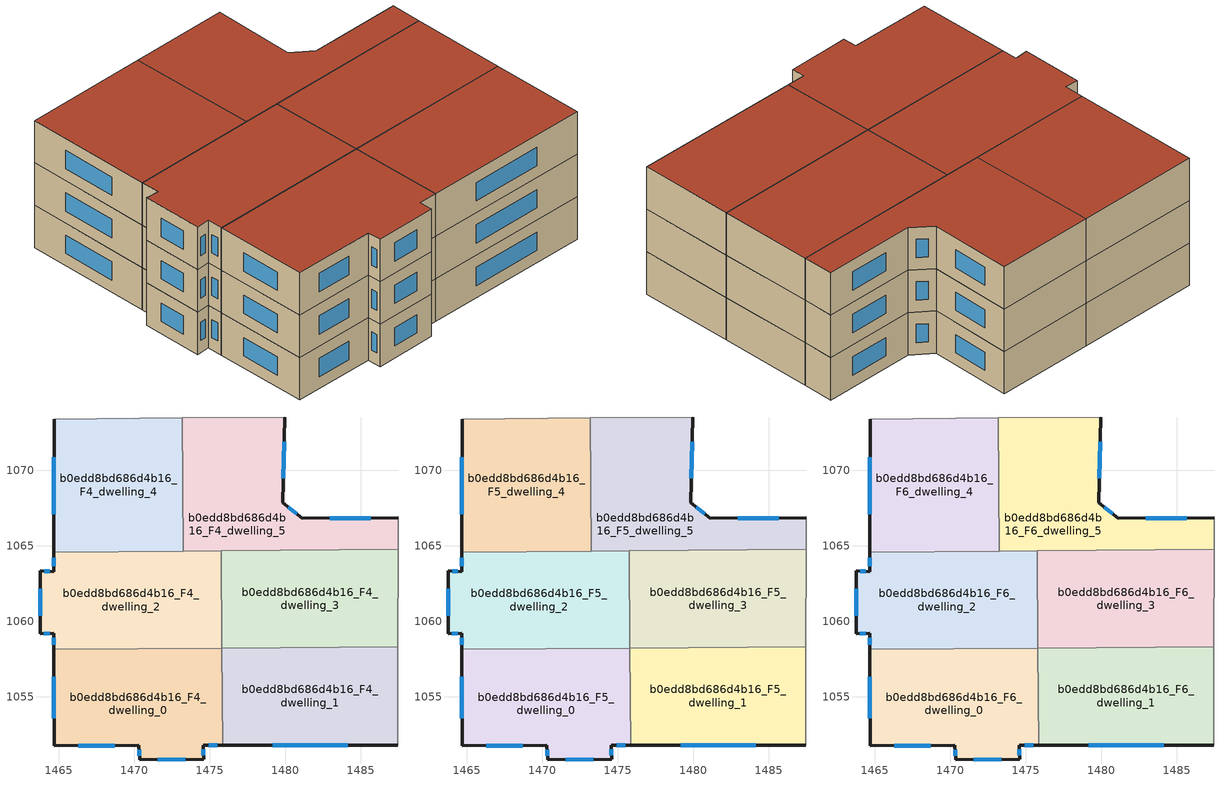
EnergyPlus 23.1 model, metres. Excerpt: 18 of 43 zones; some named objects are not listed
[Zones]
b0edd8bd686d4b16_F4_dwelling_0
 floor to b0edd8bd686d4b16_F3_dwelling_0 (EU_floor_Construction): 1475.81,1058.22 1475.86,1051.78 1474.57,1051.78 1474.59,1050.87 1470.36,1050.83 1470.31,1051.77 1464.7,1051.76 1464.69,1058.13 z12
 wall outside (EU_wall_Construction): 1464.69,1058.13 1464.7,1051.76 1470.31,1051.77 1470.36,1050.83 1474.59,1050.87 1474.57,1051.78 1475.86,1051.78 z12:15
 wall to b0edd8bd686d4b16_F4_dwelling_1 (EU_wall_Construction): 1475.86,1051.78 1475.81,1058.22 z12:15
 wall to b0edd8bd686d4b16_F4_dwelling_2 (EU_wall_Construction): 1475.81,1058.22 1464.69,1058.13 z12:15
 window (EU_Window_Construction): 1474.94,1051.78 1475.49,1051.78 / 1474.59,1051.13 1474.58,1051.52 / 1471.57,1050.84 1473.38,1050.86 / 1470.33,1051.5 1470.35,1051.1 / 1466.3,1051.77 1468.71,1051.77 / 1464.69,1056.31 1464.7,1053.58 z12.86:14.14
b0edd8bd686d4b16_F4_dwelling_1
 floor to b0edd8bd686d4b16_F3_dwelling_1 (EU_floor_Construction): 1487.46,1058.31 1487.46,1051.8 1475.86,1051.78 1475.81,1058.22 z12
 wall outside (EU_wall_Construction): 1475.86,1051.78 1487.46,1051.8 z12:15
 wall adiabatic (EU_wall_Construction): 1487.46,1051.8 1487.46,1058.31 z12:15
 wall to b0edd8bd686d4b16_F4_dwelling_3 (EU_wall_Construction): 1487.46,1058.31 1475.81,1058.22 z12:15
 window (EU_Window_Construction): 1479.17,1051.79 1484.15,1051.8 z12.86:14.14
b0edd8bd686d4b16_F4_dwelling_2
 floor to b0edd8bd686d4b16_F3_dwelling_2 (EU_floor_Construction): 1475.76,1064.66 1475.81,1058.22 1464.69,1058.13 1464.69,1059.21 1463.77,1059.15 1463.79,1063.32 1464.68,1063.28 1464.68,1064.57 z12
 wall outside (EU_wall_Construction): 1464.68,1064.57 1464.68,1063.28 1463.79,1063.32 1463.77,1059.15 1464.69,1059.21 1464.69,1058.13 z12:15
 wall to b0edd8bd686d4b16_F4_dwelling_3 (EU_wall_Construction): 1475.81,1058.22 1475.76,1064.66 z12:15
 wall to b0edd8bd686d4b16_F4_dwelling_4 (EU_wall_Construction): 1473.26,1064.64 1464.68,1064.57 z12:15
 wall to b0edd8bd686d4b16_F4_dwelling_5 (EU_wall_Construction): 1475.76,1064.66 1473.26,1064.64 z12:15
 window (EU_Window_Construction): 1464.69,1058.9 1464.69,1058.44 / 1464.03,1059.17 1464.42,1059.2 / 1463.78,1062.13 1463.77,1060.34 / 1464.42,1063.29 1464.04,1063.31 / 1464.68,1064.2 1464.68,1063.65 z12.86:14.14
b0edd8bd686d4b16_F4_dwelling_3
 floor to b0edd8bd686d4b16_F3_dwelling_3 (EU_floor_Construction): 1487.47,1064.75 1487.46,1058.31 1475.81,1058.22 1475.76,1064.66 z12
 wall adiabatic (EU_wall_Construction): 1487.46,1058.31 1487.47,1064.75 z12:15
 wall to b0edd8bd686d4b16_F4_dwelling_5 (EU_wall_Construction): 1487.47,1064.75 1475.76,1064.66 z12:15
b0edd8bd686d4b16_F4_dwelling_4
 floor to b0edd8bd686d4b16_F3_dwelling_4 (EU_floor_Construction): 1473.2,1073.45 1473.26,1064.64 1464.68,1064.57 1464.7,1073.38 z12
 wall outside (EU_wall_Construction): 1464.7,1073.38 1464.68,1064.57 z12:15
 wall adiabatic (EU_wall_Construction): 1473.2,1073.45 1464.7,1073.38 z12:15
 wall to b0edd8bd686d4b16_F4_dwelling_5 (EU_wall_Construction): 1473.26,1064.64 1473.2,1073.45 z12:15
 window (EU_Window_Construction): 1464.69,1070.86 1464.69,1067.09 z12.86:14.14
b0edd8bd686d4b16_F4_dwelling_5
 floor to b0edd8bd686d4b16_F3_dwelling_5 (EU_floor_Construction): 1487.47,1066.83 1487.47,1064.75 1473.26,1064.64 1473.2,1073.45 1479.96,1073.5 1479.84,1067.85 1481.13,1066.8 z12
 wall outside (EU_wall_Construction): 1487.47,1066.83 1481.13,1066.8 1479.84,1067.85 1479.96,1073.5 z12:15
 wall adiabatic (EU_wall_Construction): 1479.96,1073.5 1473.2,1073.45 / 1487.47,1064.75 1487.47,1066.83 z12:15
 window (EU_Window_Construction): 1479.88,1069.46 1479.92,1071.89 / 1480.77,1067.1 1480.21,1067.55 / 1485.66,1066.83 1482.94,1066.81 z12.86:14.14
b0edd8bd686d4b16_F5_dwelling_0
 floor to b0edd8bd686d4b16_F4_dwelling_0 (EU_floor_Construction): 1475.81,1058.22 1475.86,1051.78 1474.57,1051.78 1474.59,1050.87 1470.36,1050.83 1470.31,1051.77 1464.7,1051.76 1464.69,1058.13 z15
 wall outside (EU_wall_Construction): 1464.69,1058.13 1464.7,1051.76 1470.31,1051.77 1470.36,1050.83 1474.59,1050.87 1474.57,1051.78 1475.86,1051.78 z15:18
 wall to b0edd8bd686d4b16_F5_dwelling_1 (EU_wall_Construction): 1475.86,1051.78 1475.81,1058.22 z15:18
 wall to b0edd8bd686d4b16_F5_dwelling_2 (EU_wall_Construction): 1475.81,1058.22 1464.69,1058.13 z15:18
 window (EU_Window_Construction): 1474.94,1051.78 1475.49,1051.78 / 1474.59,1051.13 1474.58,1051.52 / 1471.57,1050.84 1473.38,1050.86 / 1470.33,1051.5 1470.35,1051.1 / 1466.3,1051.77 1468.71,1051.77 / 1464.69,1056.31 1464.7,1053.58 z15.86:17.14
b0edd8bd686d4b16_F5_dwelling_1
 floor to b0edd8bd686d4b16_F4_dwelling_1 (EU_floor_Construction): 1487.46,1058.31 1487.46,1051.8 1475.86,1051.78 1475.81,1058.22 z15
 wall outside (EU_wall_Construction): 1475.86,1051.78 1487.46,1051.8 z15:18
 wall adiabatic (EU_wall_Construction): 1487.46,1051.8 1487.46,1058.31 z15:18
 wall to b0edd8bd686d4b16_F5_dwelling_3 (EU_wall_Construction): 1487.46,1058.31 1475.81,1058.22 z15:18
 window (EU_Window_Construction): 1479.17,1051.79 1484.15,1051.8 z15.86:17.14
b0edd8bd686d4b16_F5_dwelling_2
 floor to b0edd8bd686d4b16_F4_dwelling_2 (EU_floor_Construction): 1475.76,1064.66 1475.81,1058.22 1464.69,1058.13 1464.69,1059.21 1463.77,1059.15 1463.79,1063.32 1464.68,1063.28 1464.68,1064.57 z15
 wall outside (EU_wall_Construction): 1464.68,1064.57 1464.68,1063.28 1463.79,1063.32 1463.77,1059.15 1464.69,1059.21 1464.69,1058.13 z15:18
 wall to b0edd8bd686d4b16_F5_dwelling_3 (EU_wall_Construction): 1475.81,1058.22 1475.76,1064.66 z15:18
 wall to b0edd8bd686d4b16_F5_dwelling_4 (EU_wall_Construction): 1473.26,1064.64 1464.68,1064.57 z15:18
 wall to b0edd8bd686d4b16_F5_dwelling_5 (EU_wall_Construction): 1475.76,1064.66 1473.26,1064.64 z15:18
 window (EU_Window_Construction): 1464.69,1058.9 1464.69,1058.44 / 1464.03,1059.17 1464.42,1059.2 / 1463.78,1062.13 1463.77,1060.34 / 1464.42,1063.29 1464.04,1063.31 / 1464.68,1064.2 1464.68,1063.65 z15.86:17.14
b0edd8bd686d4b16_F5_dwelling_3
 floor to b0edd8bd686d4b16_F4_dwelling_3 (EU_floor_Construction): 1487.47,1064.75 1487.46,1058.31 1475.81,1058.22 1475.76,1064.66 z15
 wall adiabatic (EU_wall_Construction): 1487.46,1058.31 1487.47,1064.75 z15:18
 wall to b0edd8bd686d4b16_F5_dwelling_5 (EU_wall_Construction): 1487.47,1064.75 1475.76,1064.66 z15:18
b0edd8bd686d4b16_F5_dwelling_4
 floor to b0edd8bd686d4b16_F4_dwelling_4 (EU_floor_Construction): 1473.2,1073.45 1473.26,1064.64 1464.68,1064.57 1464.7,1073.38 z15
 wall outside (EU_wall_Construction): 1464.7,1073.38 1464.68,1064.57 z15:18
 wall adiabatic (EU_wall_Construction): 1473.2,1073.45 1464.7,1073.38 z15:18
 wall to b0edd8bd686d4b16_F5_dwelling_5 (EU_wall_Construction): 1473.26,1064.64 1473.2,1073.45 z15:18
 window (EU_Window_Construction): 1464.69,1070.86 1464.69,1067.09 z15.86:17.14
b0edd8bd686d4b16_F5_dwelling_5
 floor to b0edd8bd686d4b16_F4_dwelling_5 (EU_floor_Construction): 1487.47,1066.83 1487.47,1064.75 1473.26,1064.64 1473.2,1073.45 1479.96,1073.5 1479.84,1067.85 1481.13,1066.8 z15
 wall outside (EU_wall_Construction): 1487.47,1066.83 1481.13,1066.8 1479.84,1067.85 1479.96,1073.5 z15:18
 wall adiabatic (EU_wall_Construction): 1479.96,1073.5 1473.2,1073.45 / 1487.47,1064.75 1487.47,1066.83 z15:18
 window (EU_Window_Construction): 1479.88,1069.46 1479.92,1071.89 / 1480.77,1067.1 1480.21,1067.55 / 1485.66,1066.83 1482.94,1066.81 z15.86:17.14
b0edd8bd686d4b16_F6_dwelling_0
 floor to b0edd8bd686d4b16_F5_dwelling_0 (EU_floor_Construction): 1475.81,1058.22 1475.86,1051.78 1474.57,1051.78 1474.59,1050.87 1470.36,1050.83 1470.31,1051.77 1464.7,1051.76 1464.69,1058.13 z18
 wall outside (EU_wall_Construction): 1464.69,1058.13 1464.7,1051.76 1470.31,1051.77 1470.36,1050.83 1474.59,1050.87 1474.57,1051.78 1475.86,1051.78 z18:21
 wall to b0edd8bd686d4b16_F6_dwelling_1 (EU_wall_Construction): 1475.86,1051.78 1475.81,1058.22 z18:21
 wall to b0edd8bd686d4b16_F6_dwelling_2 (EU_wall_Construction): 1475.81,1058.22 1464.69,1058.13 z18:21
 window (EU_Window_Construction): 1474.94,1051.78 1475.49,1051.78 / 1474.59,1051.13 1474.58,1051.52 / 1471.57,1050.84 1473.38,1050.86 / 1470.33,1051.5 1470.35,1051.1 / 1466.3,1051.77 1468.71,1051.77 / 1464.69,1056.31 1464.7,1053.58 z18.86:20.14
 roof outside (EU_roof_Construction): 1475.86,1051.78 1475.81,1058.22 1464.69,1058.13 1464.7,1051.76 1470.31,1051.77 1470.36,1050.83 1474.59,1050.87 1474.57,1051.78 z21
b0edd8bd686d4b16_F6_dwelling_1
 floor to b0edd8bd686d4b16_F5_dwelling_1 (EU_floor_Construction): 1487.46,1058.31 1487.46,1051.8 1475.86,1051.78 1475.81,1058.22 z18
 wall outside (EU_wall_Construction): 1475.86,1051.78 1487.46,1051.8 z18:21
 wall adiabatic (EU_wall_Construction): 1487.46,1051.8 1487.46,1058.31 z18:21
 wall to b0edd8bd686d4b16_F6_dwelling_3 (EU_wall_Construction): 1487.46,1058.31 1475.81,1058.22 z18:21
 window (EU_Window_Construction): 1479.17,1051.79 1484.15,1051.8 z18.86:20.14
 roof outside (EU_roof_Construction): 1487.46,1051.8 1487.46,1058.31 1475.81,1058.22 1475.86,1051.78 z21
b0edd8bd686d4b16_F6_dwelling_2
 floor to b0edd8bd686d4b16_F5_dwelling_2 (EU_floor_Construction): 1475.76,1064.66 1475.81,1058.22 1464.69,1058.13 1464.69,1059.21 1463.77,1059.15 1463.79,1063.32 1464.68,1063.28 1464.68,1064.57 z18
 wall outside (EU_wall_Construction): 1464.68,1064.57 1464.68,1063.28 1463.79,1063.32 1463.77,1059.15 1464.69,1059.21 1464.69,1058.13 z18:21
 wall to b0edd8bd686d4b16_F6_dwelling_3 (EU_wall_Construction): 1475.81,1058.22 1475.76,1064.66 z18:21
 wall to b0edd8bd686d4b16_F6_dwelling_4 (EU_wall_Construction): 1473.26,1064.64 1464.68,1064.57 z18:21
 wall to b0edd8bd686d4b16_F6_dwelling_5 (EU_wall_Construction): 1475.76,1064.66 1473.26,1064.64 z18:21
 window (EU_Window_Construction): 1464.69,1058.9 1464.69,1058.44 / 1464.03,1059.17 1464.42,1059.2 / 1463.78,1062.13 1463.77,1060.34 / 1464.42,1063.29 1464.04,1063.31 / 1464.68,1064.2 1464.68,1063.65 z18.86:20.14
 roof outside (EU_roof_Construction): 1475.81,1058.22 1475.76,1064.66 1464.68,1064.57 1464.68,1063.28 1463.79,1063.32 1463.77,1059.15 1464.69,1059.21 1464.69,1058.13 z21
b0edd8bd686d4b16_F6_dwelling_3
 floor to b0edd8bd686d4b16_F5_dwelling_3 (EU_floor_Construction): 1487.47,1064.75 1487.46,1058.31 1475.81,1058.22 1475.76,1064.66 z18
 wall adiabatic (EU_wall_Construction): 1487.46,1058.31 1487.47,1064.75 z18:21
 wall to b0edd8bd686d4b16_F6_dwelling_5 (EU_wall_Construction): 1487.47,1064.75 1475.76,1064.66 z18:21
 roof outside (EU_roof_Construction): 1487.46,1058.31 1487.47,1064.75 1475.76,1064.66 1475.81,1058.22 z21
b0edd8bd686d4b16_F6_dwelling_4
 floor to b0edd8bd686d4b16_F5_dwelling_4 (EU_floor_Construction): 1473.2,1073.45 1473.26,1064.64 1464.68,1064.57 1464.7,1073.38 z18
 wall outside (EU_wall_Construction): 1464.7,1073.38 1464.68,1064.57 z18:21
 wall adiabatic (EU_wall_Construction): 1473.2,1073.45 1464.7,1073.38 z18:21
 wall to b0edd8bd686d4b16_F6_dwelling_5 (EU_wall_Construction): 1473.26,1064.64 1473.2,1073.45 z18:21
 window (EU_Window_Construction): 1464.69,1070.86 1464.69,1067.09 z18.86:20.14
 roof outside (EU_roof_Construction): 1473.26,1064.64 1473.2,1073.45 1464.7,1073.38 1464.68,1064.57 z21
b0edd8bd686d4b16_F6_dwelling_5
 floor to b0edd8bd686d4b16_F5_dwelling_5 (EU_floor_Construction): 1487.47,1066.83 1487.47,1064.75 1473.26,1064.64 1473.2,1073.45 1479.96,1073.5 1479.84,1067.85 1481.13,1066.8 z18
 wall outside (EU_wall_Construction): 1487.47,1066.83 1481.13,1066.8 1479.84,1067.85 1479.96,1073.5 z18:21
 wall adiabatic (EU_wall_Construction): 1479.96,1073.5 1473.2,1073.45 / 1487.47,1064.75 1487.47,1066.83 z18:21
 window (EU_Window_Construction): 1479.88,1069.46 1479.92,1071.89 / 1480.77,1067.1 1480.21,1067.55 / 1485.66,1066.83 1482.94,1066.81 z18.86:20.14
 roof outside (EU_roof_Construction): 1487.47,1064.75 1487.47,1066.83 1481.13,1066.8 1479.84,1067.85 1479.96,1073.5 1473.2,1073.45 1473.26,1064.64 z21
[Building]
EU S2 Campaign: North Axis=0; Terrain=City; Solar Distribution=FullExterior
[Site:Location]
Helsinki-Vantaa.AP: Latitude=60.317; Longitude=24.963; Time Zone=2; Elevation=54.6
[SizingPeriod:WeatherFileDays]
AnnualSizingPeriod: Begin Month=1; Begin Day of Month=1; End Month=12; End Day of Month=31; Day of Week for Start Day=Monday; Use Weather File Daylight Saving Period=No; Use Weather File Rain and Snow Indicators=No
[MATERIAL]
EU_InternalMass_Material: Roughness=MediumRough; Thickness=0.1; Conductivity=1; Density=1800; Specific Heat=900; Thermal Absorptance=0.9; Solar Absorptance=0.7; Visible Absorptance=0.7
[MATERIAL:NOMASS] Roughness=MediumRough; Thermal Absorptance=0.9; Solar Absorptance=0.7; Visible Absorptance=0.7
Name | Thermal Resistance
EU_wall_NoMass | 1.10183
EU_roof_NoMass; EU_floor_NoMass | 1.70606
[WINDOWMATERIAL:SIMPLEGLAZINGSYSTEM]
EU_Window_SimpleGlazing: UFactor=3.11035; Solar Heat Gain Coefficient=0.8; Visible Transmittance=0.8
[CONSTRUCTION]
EU_wall_Construction: EU_wall_NoMass
EU_roof_Construction: EU_roof_NoMass
EU_floor_Construction: EU_floor_NoMass
EU_Window_Construction: EU_Window_SimpleGlazing
EU_InternalMass_Construction: EU_InternalMass_Material
[ZONE] Type=1; Multiplier=1; Ceiling Height=autocalculate; Floor Area=autocalculate; Part of Total Floor Area=Yes
Name | Volume
b0edd8bd686d4b16_F4_dwelling_0; b0edd8bd686d4b16_F5_dwelling_0; b0edd8bd686d4b16_F6_dwelling_0; b0edd8bd686d4b16_F4_dwelling_4; b0edd8bd686d4b16_F5_dwelling_4; b0edd8bd686d4b16_F6_dwelling_4 | 225.716
b0edd8bd686d4b16_F4_dwelling_1; b0edd8bd686d4b16_F5_dwelling_1; b0edd8bd686d4b16_F6_dwelling_1 | 225.726
b0edd8bd686d4b16_F4_dwelling_2; b0edd8bd686d4b16_F5_dwelling_2; b0edd8bd686d4b16_F6_dwelling_2 | 225.732
b0edd8bd686d4b16_F4_dwelling_3; b0edd8bd686d4b16_F5_dwelling_3; b0edd8bd686d4b16_F6_dwelling_3 | 225.751
b0edd8bd686d4b16_F4_dwelling_5; b0edd8bd686d4b16_F5_dwelling_5; b0edd8bd686d4b16_F6_dwelling_5 | 225.715
[INTERNALMASS] Construction=EU_InternalMass_Construction
Name | Zone or ZoneList | Surface Area
b0edd8bd686d4b16_F4_dwelling_0_EU_InternalMass | b0edd8bd686d4b16_F4_dwelling_0 | 75.2393
b0edd8bd686d4b16_F4_dwelling_1_EU_InternalMass | b0edd8bd686d4b16_F4_dwelling_1 | 75.2407
b0edd8bd686d4b16_F4_dwelling_2_EU_InternalMass | b0edd8bd686d4b16_F4_dwelling_2 | 75.2431
b0edd8bd686d4b16_F4_dwelling_3_EU_InternalMass | b0edd8bd686d4b16_F4_dwelling_3 | 75.2491
b0edd8bd686d4b16_F4_dwelling_4_EU_InternalMass | b0edd8bd686d4b16_F4_dwelling_4 | 75.2385
b0edd8bd686d4b16_F4_dwelling_5_EU_InternalMass | b0edd8bd686d4b16_F4_dwelling_5 | 75.2388
b0edd8bd686d4b16_F5_dwelling_0_EU_InternalMass | b0edd8bd686d4b16_F5_dwelling_0 | 75.2393
b0edd8bd686d4b16_F5_dwelling_1_EU_InternalMass | b0edd8bd686d4b16_F5_dwelling_1 | 75.2407
b0edd8bd686d4b16_F5_dwelling_2_EU_InternalMass | b0edd8bd686d4b16_F5_dwelling_2 | 75.2431
b0edd8bd686d4b16_F5_dwelling_3_EU_InternalMass | b0edd8bd686d4b16_F5_dwelling_3 | 75.2491
b0edd8bd686d4b16_F5_dwelling_4_EU_InternalMass | b0edd8bd686d4b16_F5_dwelling_4 | 75.2385
b0edd8bd686d4b16_F5_dwelling_5_EU_InternalMass | b0edd8bd686d4b16_F5_dwelling_5 | 75.2388
b0edd8bd686d4b16_F6_dwelling_0_EU_InternalMass | b0edd8bd686d4b16_F6_dwelling_0 | 75.2393
b0edd8bd686d4b16_F6_dwelling_1_EU_InternalMass | b0edd8bd686d4b16_F6_dwelling_1 | 75.2407
b0edd8bd686d4b16_F6_dwelling_2_EU_InternalMass | b0edd8bd686d4b16_F6_dwelling_2 | 75.2431
b0edd8bd686d4b16_F6_dwelling_3_EU_InternalMass | b0edd8bd686d4b16_F6_dwelling_3 | 75.2491
b0edd8bd686d4b16_F6_dwelling_4_EU_InternalMass | b0edd8bd686d4b16_F6_dwelling_4 | 75.2385
b0edd8bd686d4b16_F6_dwelling_5_EU_InternalMass | b0edd8bd686d4b16_F6_dwelling_5 | 75.2388
[OTHEREQUIPMENT] Fuel Type=Electricity; Design Level Calculation Method=Watts/Area; Power per Zone Floor Area=1; Fraction Latent=0; Fraction Radiant=0; Fraction Lost=0; Carbon Dioxide Generation Rate=0; EndUse Subcategory=EU_Step8_InternalGains
Name | Zone or ZoneList or Space or SpaceList | Schedule
EU_Step8_InternalGain_b0edd8bd686d4b16_F4_dwelling_0_f000 | b0edd8bd686d4b16_F4_dwelling_0 | EU_Step8_GainSchedule_b0edd8bd686d4b16_F4_dwelling_0_f000
EU_Step8_InternalGain_b0edd8bd686d4b16_F4_dwelling_1_f000 | b0edd8bd686d4b16_F4_dwelling_1 | EU_Step8_GainSchedule_b0edd8bd686d4b16_F4_dwelling_1_f000
EU_Step8_InternalGain_b0edd8bd686d4b16_F4_dwelling_2_f000 | b0edd8bd686d4b16_F4_dwelling_2 | EU_Step8_GainSchedule_b0edd8bd686d4b16_F4_dwelling_2_f000
EU_Step8_InternalGain_b0edd8bd686d4b16_F4_dwelling_3_f000 | b0edd8bd686d4b16_F4_dwelling_3 | EU_Step8_GainSchedule_b0edd8bd686d4b16_F4_dwelling_3_f000
EU_Step8_InternalGain_b0edd8bd686d4b16_F4_dwelling_4_f000 | b0edd8bd686d4b16_F4_dwelling_4 | EU_Step8_GainSchedule_b0edd8bd686d4b16_F4_dwelling_4_f000
EU_Step8_InternalGain_b0edd8bd686d4b16_F4_dwelling_5_f000 | b0edd8bd686d4b16_F4_dwelling_5 | EU_Step8_GainSchedule_b0edd8bd686d4b16_F4_dwelling_5_f000
EU_Step8_InternalGain_b0edd8bd686d4b16_F5_dwelling_0_f000 | b0edd8bd686d4b16_F5_dwelling_0 | EU_Step8_GainSchedule_b0edd8bd686d4b16_F5_dwelling_0_f000
EU_Step8_InternalGain_b0edd8bd686d4b16_F5_dwelling_1_f000 | b0edd8bd686d4b16_F5_dwelling_1 | EU_Step8_GainSchedule_b0edd8bd686d4b16_F5_dwelling_1_f000
EU_Step8_InternalGain_b0edd8bd686d4b16_F5_dwelling_2_f000 | b0edd8bd686d4b16_F5_dwelling_2 | EU_Step8_GainSchedule_b0edd8bd686d4b16_F5_dwelling_2_f000
EU_Step8_InternalGain_b0edd8bd686d4b16_F5_dwelling_3_f000 | b0edd8bd686d4b16_F5_dwelling_3 | EU_Step8_GainSchedule_b0edd8bd686d4b16_F5_dwelling_3_f000
EU_Step8_InternalGain_b0edd8bd686d4b16_F5_dwelling_4_f000 | b0edd8bd686d4b16_F5_dwelling_4 | EU_Step8_GainSchedule_b0edd8bd686d4b16_F5_dwelling_4_f000
EU_Step8_InternalGain_b0edd8bd686d4b16_F5_dwelling_5_f000 | b0edd8bd686d4b16_F5_dwelling_5 | EU_Step8_GainSchedule_b0edd8bd686d4b16_F5_dwelling_5_f000
EU_Step8_InternalGain_b0edd8bd686d4b16_F6_dwelling_0_f000 | b0edd8bd686d4b16_F6_dwelling_0 | EU_Step8_GainSchedule_b0edd8bd686d4b16_F6_dwelling_0_f000
EU_Step8_InternalGain_b0edd8bd686d4b16_F6_dwelling_1_f000 | b0edd8bd686d4b16_F6_dwelling_1 | EU_Step8_GainSchedule_b0edd8bd686d4b16_F6_dwelling_1_f000
EU_Step8_InternalGain_b0edd8bd686d4b16_F6_dwelling_2_f000 | b0edd8bd686d4b16_F6_dwelling_2 | EU_Step8_GainSchedule_b0edd8bd686d4b16_F6_dwelling_2_f000
EU_Step8_InternalGain_b0edd8bd686d4b16_F6_dwelling_3_f000 | b0edd8bd686d4b16_F6_dwelling_3 | EU_Step8_GainSchedule_b0edd8bd686d4b16_F6_dwelling_3_f000
EU_Step8_InternalGain_b0edd8bd686d4b16_F6_dwelling_4_f000 | b0edd8bd686d4b16_F6_dwelling_4 | EU_Step8_GainSchedule_b0edd8bd686d4b16_F6_dwelling_4_f000
EU_Step8_InternalGain_b0edd8bd686d4b16_F6_dwelling_5_f000 | b0edd8bd686d4b16_F6_dwelling_5 | EU_Step8_GainSchedule_b0edd8bd686d4b16_F6_dwelling_5_f000
[ZONEVENTILATION:DESIGNFLOWRATE] Schedule=EU_AlwaysOn; Design Flow Rate Calculation Method=AirChanges/Hour; Air Changes per Hour=0.756316; Ventilation Type=Natural; Fan Pressure Rise=0; Fan Total Efficiency=1; Constant Term Coefficient=1; Temperature Term Coefficient=0; Velocity Term Coefficient=0; Velocity Squared Term Coefficient=0; Minimum Indoor Temperature=-100; Maximum Indoor Temperature=100; Delta Temperature=-100; Minimum Outdoor Temperature=-100; Maximum Outdoor Temperature=100; Maximum Wind Speed=40
Name | Zone or ZoneList or Space or SpaceList
EU_ConstantAir_b0edd8bd686d4b16_F4_dwelling_0 | b0edd8bd686d4b16_F4_dwelling_0
EU_ConstantAir_b0edd8bd686d4b16_F4_dwelling_1 | b0edd8bd686d4b16_F4_dwelling_1
EU_ConstantAir_b0edd8bd686d4b16_F4_dwelling_2 | b0edd8bd686d4b16_F4_dwelling_2
EU_ConstantAir_b0edd8bd686d4b16_F4_dwelling_3 | b0edd8bd686d4b16_F4_dwelling_3
EU_ConstantAir_b0edd8bd686d4b16_F4_dwelling_4 | b0edd8bd686d4b16_F4_dwelling_4
EU_ConstantAir_b0edd8bd686d4b16_F4_dwelling_5 | b0edd8bd686d4b16_F4_dwelling_5
EU_ConstantAir_b0edd8bd686d4b16_F5_dwelling_0 | b0edd8bd686d4b16_F5_dwelling_0
EU_ConstantAir_b0edd8bd686d4b16_F5_dwelling_1 | b0edd8bd686d4b16_F5_dwelling_1
EU_ConstantAir_b0edd8bd686d4b16_F5_dwelling_2 | b0edd8bd686d4b16_F5_dwelling_2
EU_ConstantAir_b0edd8bd686d4b16_F5_dwelling_3 | b0edd8bd686d4b16_F5_dwelling_3
EU_ConstantAir_b0edd8bd686d4b16_F5_dwelling_4 | b0edd8bd686d4b16_F5_dwelling_4
EU_ConstantAir_b0edd8bd686d4b16_F5_dwelling_5 | b0edd8bd686d4b16_F5_dwelling_5
EU_ConstantAir_b0edd8bd686d4b16_F6_dwelling_0 | b0edd8bd686d4b16_F6_dwelling_0
EU_ConstantAir_b0edd8bd686d4b16_F6_dwelling_1 | b0edd8bd686d4b16_F6_dwelling_1
EU_ConstantAir_b0edd8bd686d4b16_F6_dwelling_2 | b0edd8bd686d4b16_F6_dwelling_2
EU_ConstantAir_b0edd8bd686d4b16_F6_dwelling_3 | b0edd8bd686d4b16_F6_dwelling_3
EU_ConstantAir_b0edd8bd686d4b16_F6_dwelling_4 | b0edd8bd686d4b16_F6_dwelling_4
EU_ConstantAir_b0edd8bd686d4b16_F6_dwelling_5 | b0edd8bd686d4b16_F6_dwelling_5
[HVACTEMPLATE:ZONE:IDEALLOADSAIRSYSTEM] System Availability Schedule=EU_AlwaysOn; Maximum Heating Supply Air Temperature=50; Minimum Cooling Supply Air Temperature=13; Maximum Heating Supply Air Humidity Ratio=0.0156; Minimum Cooling Supply Air Humidity Ratio=0.0077; Heating Limit=NoLimit; Cooling Limit=NoLimit; Heating Availability Schedule=EU_AlwaysOn; Cooling Availability Schedule=EU_CoolingOff; Dehumidification Control Type=ConstantSensibleHeatRatio; Cooling Sensible Heat Ratio=0.7; Dehumidification Setpoint=60; Humidification Control Type=None; Humidification Setpoint=30; Outdoor Air Method=None; Outdoor Air Flow Rate per Person=0.00944; Outdoor Air Flow Rate per Zone Floor Area=0; Outdoor Air Flow Rate per Zone=0; Demand Controlled Ventilation Type=None; Outdoor Air Economizer Type=NoEconomizer; Heat Recovery Type=None; Sensible Heat Recovery Effectiveness=0.7; Latent Heat Recovery Effectiveness=0.65
Name | Template Thermostat
b0edd8bd686d4b16_F4_dwelling_0 | EU_HeatOnly_b0edd8bd686d4b16_F4_dwelling_0
b0edd8bd686d4b16_F4_dwelling_1 | EU_HeatOnly_b0edd8bd686d4b16_F4_dwelling_1
b0edd8bd686d4b16_F4_dwelling_2 | EU_HeatOnly_b0edd8bd686d4b16_F4_dwelling_2
b0edd8bd686d4b16_F4_dwelling_3 | EU_HeatOnly_b0edd8bd686d4b16_F4_dwelling_3
b0edd8bd686d4b16_F4_dwelling_4 | EU_HeatOnly_b0edd8bd686d4b16_F4_dwelling_4
b0edd8bd686d4b16_F4_dwelling_5 | EU_HeatOnly_b0edd8bd686d4b16_F4_dwelling_5
b0edd8bd686d4b16_F5_dwelling_0 | EU_HeatOnly_b0edd8bd686d4b16_F5_dwelling_0
b0edd8bd686d4b16_F5_dwelling_1 | EU_HeatOnly_b0edd8bd686d4b16_F5_dwelling_1
b0edd8bd686d4b16_F5_dwelling_2 | EU_HeatOnly_b0edd8bd686d4b16_F5_dwelling_2
b0edd8bd686d4b16_F5_dwelling_3 | EU_HeatOnly_b0edd8bd686d4b16_F5_dwelling_3
b0edd8bd686d4b16_F5_dwelling_4 | EU_HeatOnly_b0edd8bd686d4b16_F5_dwelling_4
b0edd8bd686d4b16_F5_dwelling_5 | EU_HeatOnly_b0edd8bd686d4b16_F5_dwelling_5
b0edd8bd686d4b16_F6_dwelling_0 | EU_HeatOnly_b0edd8bd686d4b16_F6_dwelling_0
b0edd8bd686d4b16_F6_dwelling_1 | EU_HeatOnly_b0edd8bd686d4b16_F6_dwelling_1
b0edd8bd686d4b16_F6_dwelling_2 | EU_HeatOnly_b0edd8bd686d4b16_F6_dwelling_2
b0edd8bd686d4b16_F6_dwelling_3 | EU_HeatOnly_b0edd8bd686d4b16_F6_dwelling_3
b0edd8bd686d4b16_F6_dwelling_4 | EU_HeatOnly_b0edd8bd686d4b16_F6_dwelling_4
b0edd8bd686d4b16_F6_dwelling_5 | EU_HeatOnly_b0edd8bd686d4b16_F6_dwelling_5
[SIZING:ZONE] Zone Cooling Design Supply Air Temperature Input Method=SupplyAirTemperature; Zone Cooling Design Supply Air Temperature=13; Zone Heating Design Supply Air Temperature Input Method=SupplyAirTemperature; Zone Heating Design Supply Air Temperature=50; Zone Cooling Design Supply Air Humidity Ratio=0.008; Zone Heating Design Supply Air Humidity Ratio=0.008; Cooling Design Air Flow Method=DesignDay; Cooling Design Air Flow Rate=0; Cooling Minimum Air Flow per Zone Floor Area=0.000762; Cooling Minimum Air Flow=0; Cooling Minimum Air Flow Fraction=0.2; Heating Design Air Flow Method=DesignDay; Heating Design Air Flow Rate=0; Heating Maximum Air Flow per Zone Floor Area=0.002032; Heating Maximum Air Flow=0.141576; Heating Maximum Air Flow Fraction=0.3; Account for Dedicated Outdoor Air System=No; Dedicated Outdoor Air System Control Strategy=NeutralSupplyAir; Dedicated Outdoor Air Low Setpoint Temperature for Design=autosize; Dedicated Outdoor Air High Setpoint Temperature for Design=autosize; Zone Load Sizing Method=Sensible Load Only No Latent Load; Zone Latent Cooling Design Supply Air Humidity Ratio Input Method=HumidityRatioDifference; Zone Cooling Design Supply Air Humidity Ratio Difference=0.005; Zone Latent Heating Design Supply Air Humidity Ratio Input Method=HumidityRatioDifference; Zone Humidification Design Supply Air Humidity Ratio Difference=0.005
b0edd8bd686d4b16_F4_dwelling_0; b0edd8bd686d4b16_F4_dwelling_1; b0edd8bd686d4b16_F4_dwelling_2; b0edd8bd686d4b16_F4_dwelling_3; b0edd8bd686d4b16_F4_dwelling_4; b0edd8bd686d4b16_F4_dwelling_5; b0edd8bd686d4b16_F5_dwelling_0; b0edd8bd686d4b16_F5_dwelling_1; b0edd8bd686d4b16_F5_dwelling_2; b0edd8bd686d4b16_F5_dwelling_3; b0edd8bd686d4b16_F5_dwelling_4; b0edd8bd686d4b16_F5_dwelling_5; b0edd8bd686d4b16_F6_dwelling_0; b0edd8bd686d4b16_F6_dwelling_1; b0edd8bd686d4b16_F6_dwelling_2; b0edd8bd686d4b16_F6_dwelling_3; b0edd8bd686d4b16_F6_dwelling_4; b0edd8bd686d4b16_F6_dwelling_5
[SCHEDULE:CONSTANT]
Name | Hourly Value
EU_AlwaysOn | 1
EU_CoolingOff | 0
[SCHEDULE:FILE] Column Number=1; Rows to Skip at Top=0; Number of Hours of Data=8760; Column Separator=Comma; Interpolate to Timestep=No; Minutes per Item=60; Adjust Schedule for Daylight Savings=Yes
Name | File
EU_Step8_GainSchedule_b0edd8bd686d4b16_F4_dwelling_0_f000 | ../../schedules/b0edd8bd686d4b16/b0edd8bd686d4b16_F4_dwelling_0_f000_gain.csv
EU_Step8_GainSchedule_b0edd8bd686d4b16_F4_dwelling_1_f000 | ../../schedules/b0edd8bd686d4b16/b0edd8bd686d4b16_F4_dwelling_1_f000_gain.csv
EU_Step8_GainSchedule_b0edd8bd686d4b16_F4_dwelling_2_f000 | ../../schedules/b0edd8bd686d4b16/b0edd8bd686d4b16_F4_dwelling_2_f000_gain.csv
EU_Step8_GainSchedule_b0edd8bd686d4b16_F4_dwelling_3_f000 | ../../schedules/b0edd8bd686d4b16/b0edd8bd686d4b16_F4_dwelling_3_f000_gain.csv
EU_Step8_GainSchedule_b0edd8bd686d4b16_F4_dwelling_4_f000 | ../../schedules/b0edd8bd686d4b16/b0edd8bd686d4b16_F4_dwelling_4_f000_gain.csv
EU_Step8_GainSchedule_b0edd8bd686d4b16_F4_dwelling_5_f000 | ../../schedules/b0edd8bd686d4b16/b0edd8bd686d4b16_F4_dwelling_5_f000_gain.csv
EU_Step8_GainSchedule_b0edd8bd686d4b16_F5_dwelling_0_f000 | ../../schedules/b0edd8bd686d4b16/b0edd8bd686d4b16_F5_dwelling_0_f000_gain.csv
EU_Step8_GainSchedule_b0edd8bd686d4b16_F5_dwelling_1_f000 | ../../schedules/b0edd8bd686d4b16/b0edd8bd686d4b16_F5_dwelling_1_f000_gain.csv
EU_Step8_GainSchedule_b0edd8bd686d4b16_F5_dwelling_2_f000 | ../../schedules/b0edd8bd686d4b16/b0edd8bd686d4b16_F5_dwelling_2_f000_gain.csv
EU_Step8_GainSchedule_b0edd8bd686d4b16_F5_dwelling_3_f000 | ../../schedules/b0edd8bd686d4b16/b0edd8bd686d4b16_F5_dwelling_3_f000_gain.csv
EU_Step8_GainSchedule_b0edd8bd686d4b16_F5_dwelling_4_f000 | ../../schedules/b0edd8bd686d4b16/b0edd8bd686d4b16_F5_dwelling_4_f000_gain.csv
EU_Step8_GainSchedule_b0edd8bd686d4b16_F5_dwelling_5_f000 | ../../schedules/b0edd8bd686d4b16/b0edd8bd686d4b16_F5_dwelling_5_f000_gain.csv
EU_Step8_GainSchedule_b0edd8bd686d4b16_F6_dwelling_0_f000 | ../../schedules/b0edd8bd686d4b16/b0edd8bd686d4b16_F6_dwelling_0_f000_gain.csv
EU_Step8_GainSchedule_b0edd8bd686d4b16_F6_dwelling_1_f000 | ../../schedules/b0edd8bd686d4b16/b0edd8bd686d4b16_F6_dwelling_1_f000_gain.csv
EU_Step8_GainSchedule_b0edd8bd686d4b16_F6_dwelling_2_f000 | ../../schedules/b0edd8bd686d4b16/b0edd8bd686d4b16_F6_dwelling_2_f000_gain.csv
EU_Step8_GainSchedule_b0edd8bd686d4b16_F6_dwelling_3_f000 | ../../schedules/b0edd8bd686d4b16/b0edd8bd686d4b16_F6_dwelling_3_f000_gain.csv
EU_Step8_GainSchedule_b0edd8bd686d4b16_F6_dwelling_4_f000 | ../../schedules/b0edd8bd686d4b16/b0edd8bd686d4b16_F6_dwelling_4_f000_gain.csv
EU_Step8_GainSchedule_b0edd8bd686d4b16_F6_dwelling_5_f000 | ../../schedules/b0edd8bd686d4b16/b0edd8bd686d4b16_F6_dwelling_5_f000_gain.csv
